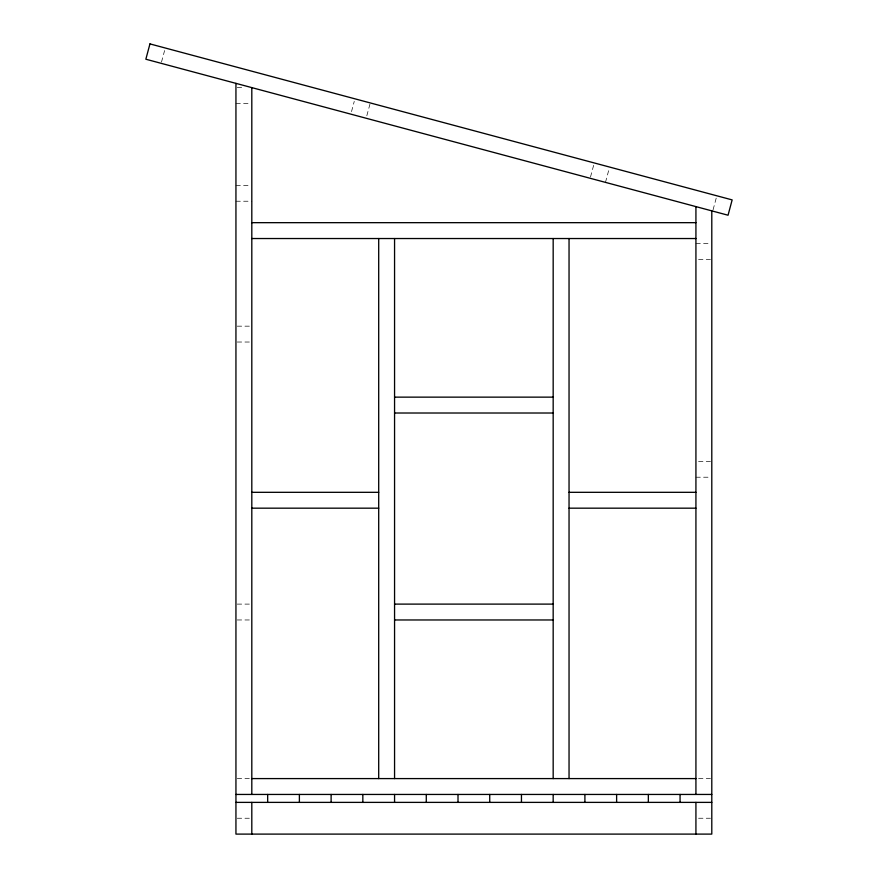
<?xml version="1.0" encoding="UTF-8"?>
<svg xmlns="http://www.w3.org/2000/svg" width="878" height="878" viewBox="0 0 878 878"><rect width="100%" height="100%" fill="white"/><g stroke="black" fill="none" stroke-linecap="round" stroke-linejoin="round"><path stroke-width="0.66" stroke-dasharray="4.39 3.29" d="M161.508 62.053L164.592 50.562M351.518 111.594L354.251 101.376M366.839 115.698L369.923 104.208M590.499 176.994L593.923 164.23M605.48 182.383L608.904 169.608M713.068 209.842L716.492 197.067M237.269 87.613L242.558 87.613M235.941 103.472L250.482 103.472M235.941 185.368L250.482 185.368M235.941 201.227L251.81 201.227M695.925 243.612L710.467 243.612M698.57 259.471L710.467 259.471M237.269 326.166L250.482 326.166M237.269 342.025L250.482 342.025M698.57 461.356L710.467 461.356M695.925 477.215L710.467 477.215M237.269 604.108L251.81 604.108M237.269 619.967L250.482 619.967M237.269 778.588L250.482 778.588M698.57 778.588L710.467 778.588M237.269 818.241L250.482 818.241M698.57 818.241L710.467 818.241"/><path stroke-width="1.32" d="M251.81 222.672L695.925 222.672M251.81 238.531L695.925 238.531M394.562 397.141L553.107 397.141M394.562 413.011L553.107 413.011M251.81 492.317L378.703 492.317M569.043 492.317L695.925 492.317M251.81 508.175L378.703 508.175M569.043 508.175L695.925 508.175M394.562 604.108L553.107 604.108M394.562 619.967L553.107 619.967M251.81 778.588L695.925 778.588M235.941 794.447L711.795 794.447M235.941 802.382L711.795 802.382M711.795 210.863L711.795 834.1L235.941 834.1L235.941 83.366M695.925 206.615L695.925 794.447M695.925 802.382L695.925 834.1M680.066 794.447L680.066 802.382M648.348 794.447L648.348 802.382M616.619 794.447L616.619 802.382M584.902 794.447L584.902 802.382M569.043 238.531L569.043 778.588M553.173 238.531L553.173 778.588M553.173 794.447L553.173 802.382M521.455 794.447L521.455 802.382M489.726 794.447L489.726 802.382M458.009 794.447L458.009 802.382M426.28 794.447L426.28 802.382M394.562 238.531L394.562 778.588M394.562 794.447L394.562 802.382M378.703 238.531L378.703 778.588M362.834 794.447L362.834 802.382M331.116 794.447L331.116 802.382M299.387 794.447L299.387 802.382M267.669 794.447L267.669 802.382M251.81 87.613L251.81 794.447M251.81 802.382L251.81 834.1M149.951 43.9L145.847 59.221L728.049 215.22L732.153 199.899L149.951 43.9"/></g></svg>
